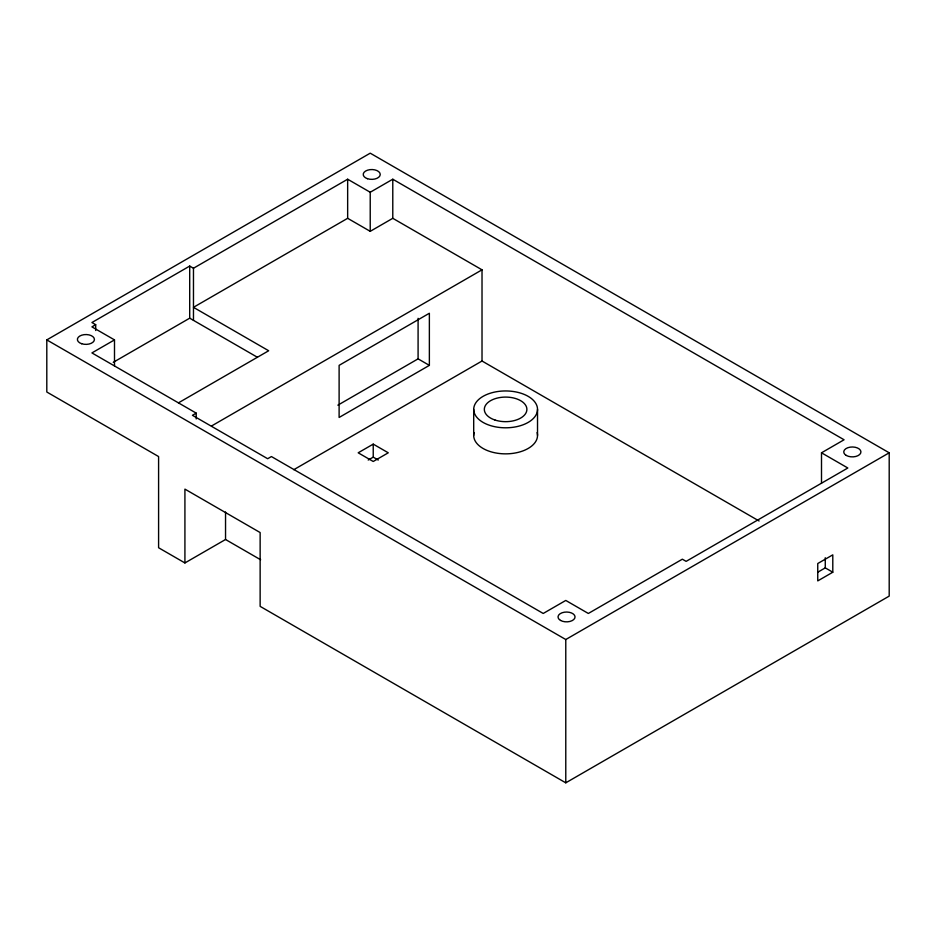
<?xml version="1.0" encoding="UTF-8"?>
<svg xmlns="http://www.w3.org/2000/svg" width="936" height="936" viewBox="0 0 936 936"><rect width="100%" height="100%" fill="white"/><g stroke="black" fill="none" stroke-linecap="round" stroke-linejoin="round"><path stroke-width="1.4" d="M46.8 339.897L370.223 153.176L889.2 452.802L889.2 596.103L565.777 782.824L260.138 606.364L260.138 532.549L184.918 489.118L184.918 562.945L158.594 547.747L158.594 456.557L46.8 392.008L46.8 339.897L565.777 639.522L889.2 452.802M821.504 483.198L821.504 452.802L844.073 439.768L392.781 179.221L370.223 192.254L347.654 179.221L193.471 268.246L189.704 266.07L91.927 322.522L95.694 324.698L95.694 330.49M95.694 324.698L91.927 326.875L114.496 339.897L114.496 365.953M114.496 339.897L91.927 352.919L196.209 413.127L196.209 418.918M759.096 520.989L482.017 361.015L482.017 269.825L392.781 218.31L370.223 231.332L347.654 218.31L193.471 307.324L268.679 350.754L178.425 402.866M113.244 362.337L189.704 318.181L257.4 357.271M196.209 413.127L192.442 415.303L267.661 458.722L271.417 456.557L543.219 613.466L565.777 600.444L588.346 613.466L682.356 559.19L686.123 561.366L847.829 468L821.504 452.802M211.501 426.009L482.017 269.825M337.861 405.171L418.088 358.851L429.367 365.368L429.367 313.256L339.113 365.356L339.113 417.468L429.367 365.368M293.787 469.696L482.017 361.015M373.23 444.12L358.184 452.802L373.23 461.483L388.276 452.802L373.23 444.12L373.23 457.142L368.211 460.044M184.918 562.945L225.541 539.499L260.641 559.763M817.748 572.224L825.271 567.871L832.794 572.224L832.794 554.849L817.748 563.53L817.748 580.905L832.794 572.224M373.23 457.142L378.249 460.044M825.271 557.739L825.271 567.871M565.777 639.522L565.777 782.824M537.521 409.383A31.906 18.427 0 0 1 489.657 425.33A31.906 18.427 0 0 1 489.657 393.424A31.906 18.427 0 0 1 537.521 409.383L537.521 435.427M473.698 409.383L473.698 435.427M418.088 318.322L418.088 358.851M392.781 179.221L392.781 218.31M370.223 192.254L370.223 231.332M347.654 179.221L347.654 218.31M225.541 511.992L225.541 539.499M193.471 268.246L193.471 320.358M189.704 266.07L189.704 318.181M537.124 432.549A31.906 18.427 0 0 1 505.604 453.855A31.906 18.427 0 0 1 474.084 432.549M846.273 455.434A8.588 4.949 0 0 0 860.64 453.211A8.588 4.949 0 0 0 850.122 447.151A8.588 4.949 0 0 0 846.273 455.434M560.512 620.416A8.506 4.914 0 0 0 574.751 618.216A8.506 4.914 0 0 0 564.326 612.202A8.506 4.914 0 0 0 560.512 620.416M81.654 343.723A8.506 4.914 0 0 0 94.419 339.464A8.506 4.914 0 0 0 81.654 335.205A8.506 4.914 0 0 0 81.654 343.723M367.474 178.706A8.506 4.914 0 0 0 380.238 174.447A8.506 4.914 0 0 0 367.474 170.2A8.506 4.914 0 0 0 367.474 178.706M494.969 420.018A21.271 12.285 0 0 0 526.886 409.383A21.271 12.285 0 0 0 494.969 398.736A21.271 12.285 0 0 0 494.969 420.018"/></g></svg>
